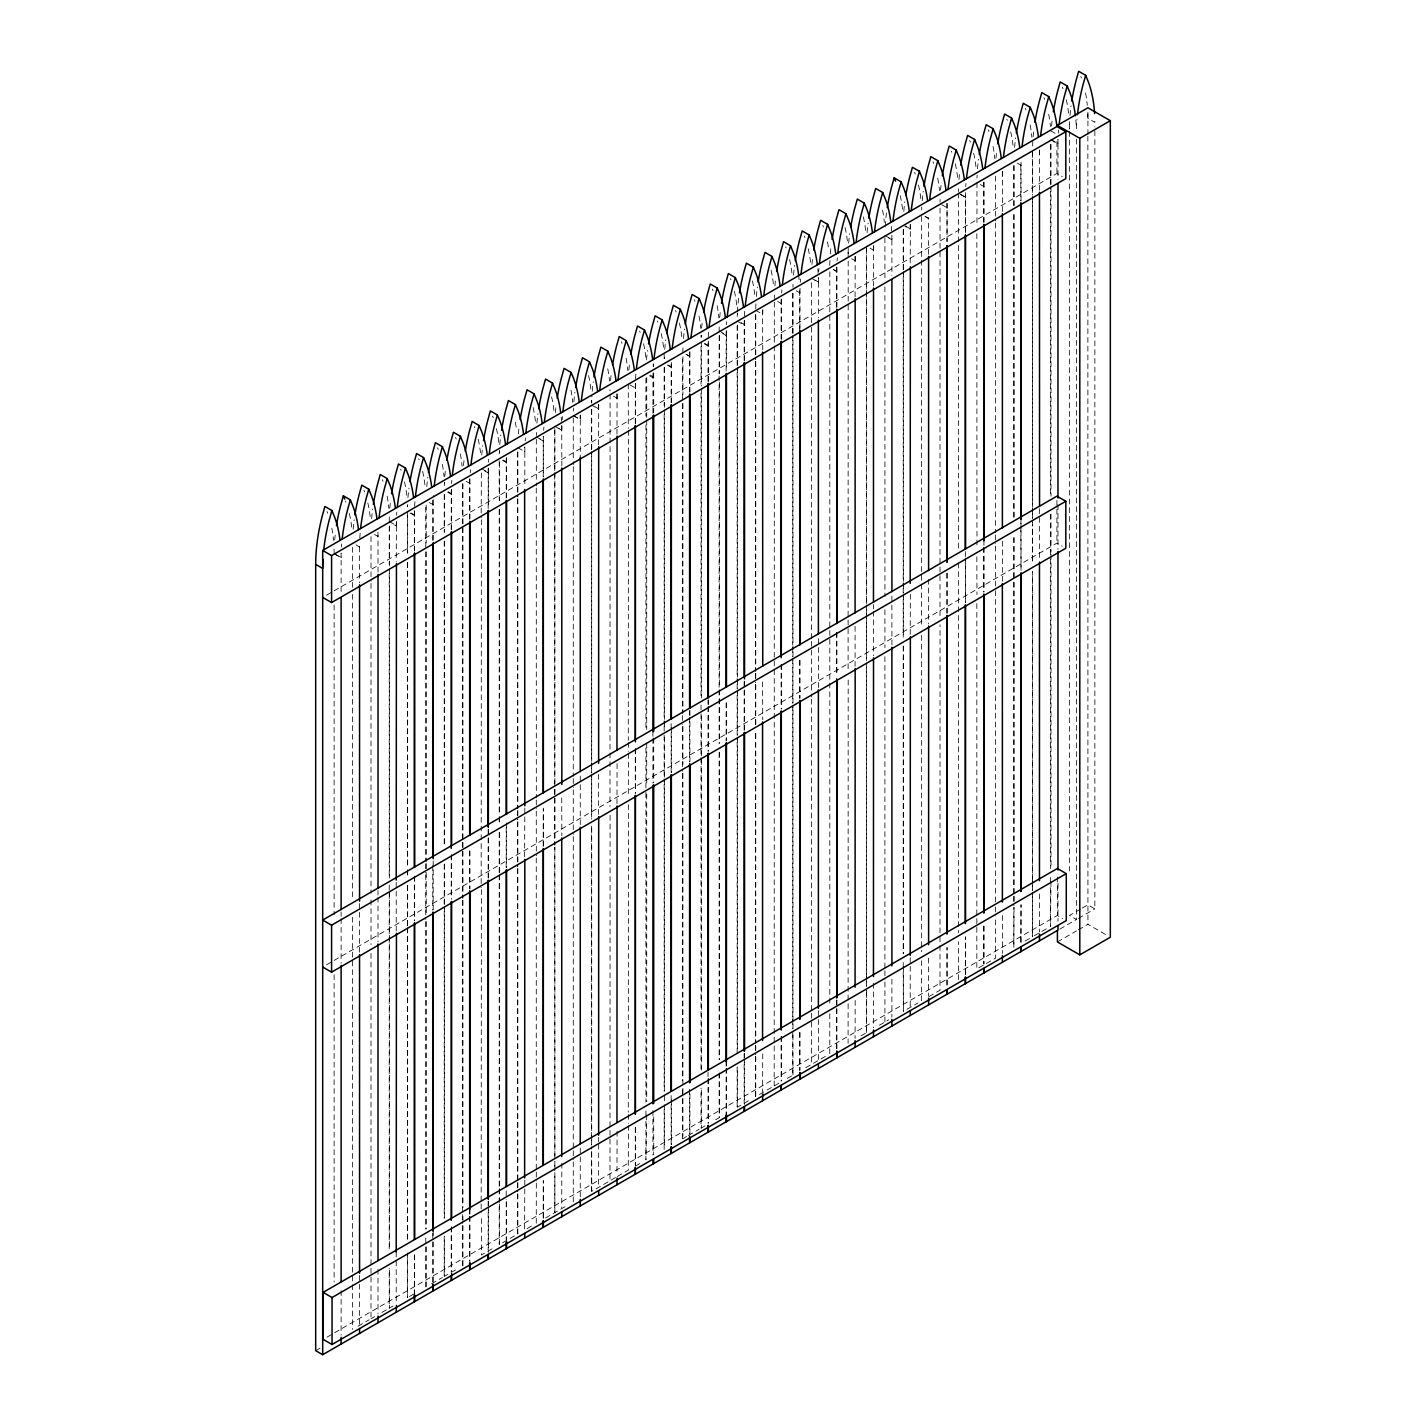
<?xml version="1.0" encoding="UTF-8"?>
<svg xmlns="http://www.w3.org/2000/svg" width="1426" height="1426" viewBox="0 0 1426 1426"><rect width="100%" height="100%" fill="white"/><g stroke="black" fill="none" stroke-linecap="round" stroke-linejoin="round"><path stroke-width="0.75" stroke-dasharray="5 3.75" d="M389.227 521.934L389.351 516.016L389.387 517.121M396.25 522.95L396.214 525.98L392.72 523.948M414.342 551.149L414.413 510.971M451.222 529.848L451.276 489.671M488.173 508.529L488.227 468.352M506.194 498.12L506.266 457.942M580.275 419.208L580.329 415.18M598.706 404.556L598.635 409.102L591.647 405.073M617.048 393.986L616.977 398.514L613.483 396.499M635.283 423.593L635.336 383.202M652.93 413.397L652.983 373.22M671.147 402.881L671.183 364.218M708.027 381.58L708.062 342.917M719.185 326.928L719.114 373.79M726.119 371.152L726.173 330.975M744.14 360.742L744.194 320.565M818.381 281.831L818.435 277.696L818.381 317.873M829.789 265.486L829.825 263.061A165.719 95.667 -60 0 1 830.021 258.445M836.741 307.267L836.812 267.09M848.149 253.471L848.149 252.473A165.719 95.667 -60 0 1 848.345 247.857M855.154 256.502L855.083 261.047L851.589 259.033M873.532 245.896L873.461 250.441L869.967 248.409M910.269 224.684L910.216 229.212L904.957 226.199M940.019 202.189L940.055 199.408M947.06 203.455L946.989 241.404M958.415 191.779L958.45 188.785M965.384 233.008L965.402 195.825M407.426 506.925L407.515 504.786L407.586 506.622M444.288 485.642L444.431 482.22L444.573 485.268M499.278 453.896L499.403 450.58L499.546 453.539M664.213 358.675L664.266 357.587M701.093 337.374L701.2 335.092L701.289 337.053M737.206 316.519L737.349 313.096L737.492 316.162M653.5 363.951L653.322 366.535L653.126 363.986M326.536 595.195L1056.916 173.509L1062.263 176.592M326.536 964.796L1056.916 543.11L1062.263 546.194M327 1337.142L332.775 1333.809M334.7 1332.686L1057.379 915.456L1062.726 918.54M315.681 1350.672L321.224 1347.463M358.104 1326.18L369.156 1319.781M371.027 1318.711L374.664 1316.608M381.954 1312.401L387.409 1309.264M393.041 1306.002L389.227 1308.212L389.227 1268.106M409.476 1296.519L414.913 1293.382M431.615 1283.739L442.416 1277.5M455.447 1269.978L444.627 1276.217L444.627 1236.11M492.077 1248.837L481.364 1255.005L481.364 1214.899M527.05 1228.642L532.575 1225.451M545.534 1217.964L565.908 1206.2M615.551 1177.537L591.701 1191.298L591.701 1146.754M617.369 1176.486L628.296 1170.176L628.42 1125.542M635.426 1166.058L640.684 1163.028M682.911 1138.643L686.548 1136.558M688.348 1135.506L699.221 1129.232M704.907 1125.952L701.039 1128.18L701.039 1088.091M715.567 1119.802L719.114 1117.734L719.114 1073.19M748.365 1100.854L737.563 1107.093L737.563 1066.987M759.452 1094.455L779.844 1082.69M787.205 1078.43L792.749 1075.24L792.749 1030.677M805.85 1067.664L826.082 1055.989M860.983 1035.829L866.473 1032.674L866.527 988.075M879.396 1025.205L888.594 1019.893M907.007 1009.269L917.97 1002.941M928.986 996.578L940.001 990.214L940.037 624.802M958.432 979.573L958.432 941.695M978.789 967.826L995.384 958.254L995.401 918.13M1025.098 941.089L1032.46 936.829L1032.46 896.722M1034.349 935.741L1048.645 927.488M1080.498 909.111L1069.429 915.492L1076.434 919.52L1076.434 135.488M1082.334 908.041L1087.86 904.85L1094.865 908.879L1094.865 126.843M1059.839 929.11L1076.434 919.52M1078.341 918.415L1094.865 908.879M1057.415 941.944L1076.487 930.928M1078.395 929.823L1087.931 924.315L1106.576 935.1M1050.748 130.818L1055.989 133.848M1050.998 139.641L1057.985 143.669L1057.985 179.533M1050.998 139.855L1057.985 143.901M1017.326 163.117L1021.034 165.238L1021.034 200.87M980.322 184.489L983.94 186.646L983.94 222.296M960.179 194.096L965.42 197.109L965.42 232.759M960.144 194.346L965.384 197.358M941.784 204.702L947.042 207.733L947.042 243.383M925.153 216.324L928.647 218.356L928.611 254.238M925.1 216.574L928.611 218.606L928.629 217.144L928.647 218.356M905.118 225.878L910.358 228.909L910.216 264.862M884.904 235.522L891.892 239.568L891.927 275.414M888.434 237.75L891.927 239.782A165.719 95.667 -60 0 1 891.981 235.237M870.02 248.16L873.514 250.174L873.461 286.073M851.678 258.748L855.172 260.762L855.083 296.679M833.301 269.354L836.812 271.368L836.812 307.018M833.247 269.621L836.741 271.635M814.888 279.995L818.381 282.009M811.376 278.213L818.381 282.241M796.243 290.761L799.95 292.883L799.95 330.743M777.687 301.474L781.305 303.649L781.305 339.281M755.584 310.191L762.75 314.344A165.719 95.667 -60 0 1 762.821 309.816M741.057 322.615L744.55 324.629L744.55 360.279M737.153 321.064L744.14 325.092M719.47 331.046L726.458 335.074L726.458 370.724M722.625 333.488L726.119 335.502M708.348 381.188L708.348 345.538L701.342 341.509L701.342 386.072M704.533 343.933L708.027 345.948M689.917 392.043L689.917 356.411L682.911 352.365A165.719 95.667 -60 0 1 682.983 347.837M686.084 354.361L689.578 356.375L689.578 392.025M667.867 364.878L671.361 366.892L671.361 402.542M667.653 365.216L671.147 367.248M650.22 375.056L653.714 377.07L653.714 412.72M649.436 375.751L652.93 377.765M630.042 384.913L635.283 387.943M613.572 396.214L617.066 398.228L616.977 434.146M595.195 406.82L598.688 408.852L598.635 444.734M573.288 415.447L580.275 419.476L580.275 457.354M573.27 415.679L580.257 419.707L580.204 415.037M558.243 428.156L561.737 430.171L561.844 465.981M554.857 426.303L561.844 430.349A165.719 95.667 -60 0 1 561.915 425.804M536.265 436.819L543.253 440.848L543.306 476.676M539.812 439.03L543.306 441.044L543.253 478.726M517.834 447.675L524.821 451.721L524.821 487.353M503.111 459.992L506.604 462.024L506.604 497.656M502.701 460.455L506.194 462.47M481.364 468.512L488.352 472.541L488.352 508.191M484.662 470.865L488.173 472.879M466.142 481.328L469.92 483.414L469.92 519.046M448.12 491.738L451.632 493.752L451.632 529.403M447.711 492.202L451.222 494.216M429.279 502.612L433.183 504.626L433.183 540.258M411.151 513.093L414.645 515.107L414.645 550.757M414.342 515.499L407.355 511.471L407.355 553.787M389.458 521.577L396.446 525.606L396.214 561.612M374.521 534.465L378.015 536.479A165.719 95.667 -60 0 1 378.05 533.467M356.054 544.892L359.566 547.138A165.719 95.667 -60 0 1 359.602 544.108M335.859 554.536L341.117 557.566L341.117 593.43M334.112 553.751L341.117 557.78M1080.819 76.451L1081.443 78.056M1062.388 87.093L1063.012 88.697M1043.957 97.734L1044.581 99.339M1025.419 108.429L1026.043 110.034M1006.792 119.178L1007.219 120.319M988.325 129.837L988.949 131.459M969.769 140.55L970.393 142.172M951.374 151.174L951.819 152.297M932.996 161.78L933.62 163.402M914.601 172.403L915.225 174.025M822.766 225.433L823.39 227.037M804.335 236.074L804.959 237.679M785.69 246.823L786.136 247.964M730.504 278.694L730.932 279.817M712.412 289.139L713.036 290.744M694.302 299.603L694.925 301.207M675.532 310.44L676.156 312.044M657.315 320.957L657.742 322.08M639.668 331.135L640.114 332.258M621.362 341.705L621.986 343.309M492.558 416.071L493.182 417.693M474.323 426.606L474.751 427.729M455.607 437.408L456.231 439.012M437.586 447.817L438.21 449.422M418.727 458.691L419.173 459.814M400.599 469.154L401.045 470.295M382.418 479.671L383.041 481.275M363.951 490.312L364.575 491.934M345.502 500.972L345.93 502.095M327.071 511.613L327.695 513.235M664.106 354.04L664.302 358.407M1057.932 139.231L1057.985 143.669A165.79 95.72 -60 0 1 1058.056 139.356M965.349 192.67L965.42 197.109M946.971 203.294L947.042 207.733M910.287 224.47L910.358 228.909M873.443 245.735L873.514 250.174M855.119 256.324L855.172 260.762M848.131 252.277L848.185 256.733M836.741 266.929L836.812 271.368M744.479 320.19L744.55 324.629M726.387 330.636L726.458 335.074M708.276 341.099L708.348 345.538M671.289 362.454L671.361 366.892M653.643 372.632L653.714 377.07M635.354 383.487L635.408 423.29M617.012 393.79L617.066 398.228M610.025 389.744L610.043 390.938M598.635 404.396L598.688 408.852M591.647 400.367L591.683 403.041L591.719 400.528A165.719 95.667 -60 0 1 591.915 395.911M506.533 457.568L506.604 462.024M488.298 468.102L488.352 472.541M451.561 489.314L451.632 493.752M414.574 510.651L414.645 515.107M396.392 521.167L396.446 525.606M1087.931 112.208L1087.931 134.454M1087.86 136.183L1087.931 924.315M1069.429 131.442L1069.429 870.947M1057.985 504.733L1057.985 549.277M1057.985 883.389L1057.985 921.267M1057.379 877.026L1057.379 915.456M1056.916 141.477L1056.916 173.509M1056.916 500.401L1056.916 543.11M1050.998 144.311L1050.998 184.4M1050.998 186.628L1050.998 496.248M1050.998 514.055L1050.998 551.933M1050.998 554.161L1050.998 868.22M1050.998 881.589L1050.427 926.472L1050.427 886.366M1050.427 144.489L1050.427 189.052M1050.427 191.28L1050.427 496.498M1050.427 514.323L1050.427 556.639M1050.427 558.867L1050.427 868.541M1050.427 877.453L1050.427 884.138M1039.554 190.175L1039.465 154.364A164.346 94.882 -60 0 0 1039.394 149.926M1039.554 508.69L1039.554 559.919M1039.554 894.031L1039.465 931.962M1032.567 150.496L1032.567 195.041M1032.567 197.269L1032.567 506.89M1032.567 509.118L1032.567 518.03M1032.567 520.258L1032.567 562.575L1032.46 524.643M1032.567 878.862L1032.567 571.487L1032.46 883.354M1032.567 881.09L1032.567 890.002M1032.567 892.23L1032.567 936.775M1032.46 152.564L1032.46 199.355M1032.46 201.583L1032.46 511.274M1032.46 513.503L1032.46 522.415M1032.46 885.582L1032.46 894.494M1021.034 528.297L1021.034 519.403L1020.82 523.841M1021.034 530.525L1021.034 570.632L1020.82 526.069M1021.034 942.604L1021.034 904.744L1020.82 942.711M1020.82 165.131L1020.82 200.781M1014.029 165.666L1014.029 205.754M1014.029 214.666L1014.029 517.585M1014.029 537.638L1014.029 579.954M1014.029 582.182L1014.029 894.013M1014.029 896.241L1014.029 905.154M1014.029 907.382L1013.833 947.595L1013.833 907.489M1013.833 165.541L1013.833 205.647M1013.833 214.56L1013.833 517.585M1013.833 537.638L1013.833 579.972M1013.833 582.182L1013.833 894.12M1013.833 896.348L1013.833 905.26M1002.371 211.44L1002.371 175.79A164.346 94.882 -60 0 0 1002.3 171.334M1002.371 541.185L1002.389 581.38M1002.389 915.492L1002.371 953.37M995.384 176.2L995.401 220.959M995.384 222.991L995.401 532.789M995.384 534.91L995.384 543.823M995.384 546.051L995.401 588.475M995.401 590.703L995.401 904.779M995.384 907.007L995.384 915.92M983.94 540.81L983.94 545.267M983.94 547.495L983.94 592.04M983.94 926.151L983.94 964.012M983.815 222.153L983.815 186.503A164.346 94.882 -60 0 0 983.744 182.047M983.815 547.441L983.815 592.004M983.815 926.205L983.815 964.083M976.953 182.617L976.953 224.934M976.828 233.704L976.953 547.905M976.828 556.782L976.953 594.678M976.828 603.555L976.828 968.967M965.42 558.065L965.42 602.628L965.384 562.664M965.384 551.523L965.384 560.436M958.432 193.08L958.397 549.723M958.432 562.931L958.397 932.836M947.042 573.127L947.042 613.233M946.989 573.27L946.989 613.376M940.037 208.143L940.001 616.014M928.647 579.295L928.611 623.982M928.647 958.058L928.611 995.954M921.642 216.538L921.606 626.638M921.642 635.408L921.642 951.802M921.642 960.714L921.606 1000.838M910.358 594.303L910.216 634.606M910.216 957.577L910.216 1006.578M903.371 229.336L903.371 269.425M903.371 271.653L903.371 581.362M903.371 583.59L903.371 592.503M903.371 594.731L903.371 637.065M903.371 645.978L903.371 953.441M903.371 966.81L903.371 1011.373L903.211 971.356M903.211 229.639L903.211 274.184M903.211 276.412L903.211 586.015M903.211 588.243L903.211 597.155M903.211 599.383L903.211 637.244M903.211 646.156L903.211 953.548M903.211 962.461L903.211 969.127M891.892 596.05L891.927 602.841M891.892 604.963L891.927 645.158M891.927 979.27L891.892 1017.148M884.904 237.75L884.94 278.052M884.904 286.769L884.94 596.585M884.904 609.847L884.94 647.814M884.904 656.637L884.904 968.557M884.94 970.785L884.904 979.698M884.94 981.926L884.904 1022.032M873.514 604.446L873.514 608.902M873.514 611.13L873.461 655.817M873.514 983.209L873.461 1027.79M866.527 246.145L866.527 602.628M866.527 604.856L866.527 660.559M866.527 662.787L866.527 974.707M866.527 976.935L866.527 985.847M866.473 248.623L866.473 607.244M866.473 609.472L866.473 658.473M866.473 667.368L866.473 979.216M866.473 981.445L866.473 990.357M866.473 992.585L866.473 1032.674M855.083 626.335L855.083 666.441M855.172 1000.482L855.083 1038.413M848.185 261.19L848.096 671.307M848.185 680.059L848.096 1043.279M836.812 632.324L836.812 674.641M836.812 999.947L836.812 1048.966M836.741 632.467L836.741 674.783M836.741 1000L836.741 1049.001M829.807 271.796L829.807 1004.813M829.807 1013.726L829.754 1053.867M818.381 638.616L818.381 645.301M818.381 647.529L818.381 687.635M818.381 1010.606L818.381 1017.291M818.381 1019.519L818.381 1059.607M811.376 282.651L811.376 324.985M811.376 327.214L811.376 639.044M811.376 641.272L811.376 647.957M811.376 650.185L811.376 696.957M811.376 699.186L811.376 1011.016M811.376 1013.244L811.376 1064.473M799.95 660.398L799.95 698.259M799.95 1032.371L799.95 1070.249M799.736 330.654L799.736 292.776A164.346 94.882 -60 0 0 799.665 288.337M799.736 660.398L799.736 698.277M799.736 1032.477L799.736 1070.356M792.963 293.293L792.963 337.837M792.963 340.065L792.963 649.686M792.963 651.914L792.963 660.808M792.963 663.037L792.963 707.599M792.963 709.827L792.963 1021.658M792.963 1023.886L792.963 1032.798M792.963 1035.026L792.963 1075.115M792.749 293.186L792.749 333.292M792.749 335.52L792.749 645.229M792.749 647.457L792.749 656.37M792.749 658.598L792.749 703.161M792.749 705.389L792.749 1017.308M792.749 1019.537L792.749 1028.449M781.305 664.48L781.305 709.025M781.305 1036.452L781.305 1080.997M781.181 339.138L781.181 303.488A164.346 94.882 -60 0 0 781.127 299.032M781.181 664.427L781.181 708.989M781.181 1036.506L781.181 1081.068M774.193 1085.952L774.318 299.603A165.719 95.667 -60 0 1 774.371 295.075M762.75 349.994L762.571 314.237A164.346 94.882 -60 0 0 762.5 309.781M762.571 681.86L762.75 719.738M762.75 1053.85L762.571 1091.817M755.762 314.772L755.762 359.316M755.762 361.544L755.762 671.147M755.762 673.375L755.762 682.288M755.762 684.516L755.762 724.604M755.762 733.517L755.762 1043.137M755.762 1045.365L755.762 1054.26M755.762 1056.488L755.762 1096.594M755.584 314.647L755.584 359.209M755.584 361.438L755.584 671.147M755.584 673.375L755.584 682.288M755.584 684.516L755.584 724.604M755.584 733.517L755.584 1043.226M755.584 1045.454L755.584 1054.367M755.584 1056.595L755.584 1096.701M744.55 681.129L744.55 730.148M744.55 1053.208L744.55 1057.664M744.55 1059.892L744.55 1104.455M744.14 681.485L744.14 688.17M744.14 690.398L744.14 730.486M744.14 1053.457L744.14 1062.37M744.14 1064.598L744.14 1102.458M737.563 325.057L737.563 365.163M737.563 367.391L737.563 677.083M737.563 679.311L737.563 688.223M737.563 690.451L737.563 735.014M737.563 737.242L737.563 1049.179M737.153 325.52L737.153 370.065M737.153 372.293L737.153 681.895M737.153 684.124L737.153 693.036M737.153 695.264L737.153 739.809M737.153 742.037L737.153 1053.885M737.153 1067.236L737.153 1107.342M726.458 702.715L726.458 740.575M726.458 1061.425L726.458 1065.882M726.458 1068.11L726.458 1114.9M726.119 703.018L726.119 740.896M726.119 1061.639L726.119 1066.095M726.119 1068.324L726.119 1115.096M719.47 335.502L719.47 373.38M719.47 382.293L719.47 687.528M719.47 689.756L719.47 696.441M719.47 698.669L719.47 743.231M719.47 752.144L719.47 1059.607M719.47 1072.976L719.47 1117.538M719.114 376.018L719.114 687.849M719.114 690.077L719.114 696.761M719.114 698.99L719.114 743.534M719.114 752.447L719.114 1059.821M708.348 699.792L708.348 704.248M708.348 706.476L708.348 751.039M708.348 1078.573L708.348 1123.135M708.027 700.113L708.027 704.551M708.027 706.779L708.027 751.342M708.027 1072.085L708.027 1076.541M708.027 1078.769L708.027 1123.314M701.342 388.3L701.342 697.991M701.342 715.816L701.342 1070.07M701.342 1090.124L701.342 1128.002M701.039 346.358L701.039 384.236M701.039 393.148L701.039 696.066M701.039 704.979L701.039 711.663M701.039 713.891L701.039 1070.266M689.917 710.558L689.917 719.47M689.917 721.699L689.917 761.787M689.917 1093.671L689.917 1133.777M689.578 710.629L689.578 715.086M689.578 717.314L689.578 761.876M689.578 1089.393L689.578 1133.955M682.911 356.821L682.911 394.699M682.911 403.594L682.911 713.214M682.911 726.583L682.911 764.443M682.911 773.355L682.911 1096.327M682.911 1098.555L682.911 1136.415M682.591 359.031L682.591 401.348M682.591 403.576L682.591 713.285M682.591 715.513L682.591 724.426M682.591 726.654L682.591 771.216M682.591 773.445L682.591 1080.908M682.591 1089.821L682.591 1096.505M682.591 1098.733L682.591 1138.839M671.361 727.83L671.361 772.393M671.361 1099.927L671.361 1144.49M671.147 723.624L671.147 730.308M671.147 732.536L671.147 772.625M671.147 1095.596L671.147 1102.28M671.147 1104.508L671.147 1144.615M664.356 367.32L664.356 407.426M664.356 409.654L664.356 719.346M664.356 721.574L664.356 728.258M664.356 737.171L664.356 777.277M664.356 779.505L664.356 1093.653M664.356 1095.881L664.356 1102.565M664.356 1104.793L664.356 1147.128M664.159 367.658L664.159 405.519M664.159 414.431L664.159 724.051M664.159 726.28L664.159 732.946M664.159 735.174L664.159 781.965M664.159 784.193L664.159 1091.567M664.159 1109.392L664.159 1149.481M653.714 738.026L653.714 782.589M653.714 1116.79L653.714 1154.668M652.93 731.912L652.93 736.369M652.93 738.597L652.93 783.141M652.93 1110.569L652.93 1155.131M646.727 377.498L646.727 417.604M646.727 419.832L646.727 729.524M646.727 742.893L646.727 785.227M646.727 794.139L646.727 1101.603M646.727 1114.972L645.925 1159.998L645.925 1119.909M645.925 378.175L645.925 416.053M645.925 424.948L645.925 730.112M645.925 747.937L645.925 790.254M645.925 792.482L645.925 1102.084M645.925 1110.997L645.925 1117.681M635.408 748.597L635.408 793.159M635.408 1127.36L635.408 1165.238M635.283 748.793L635.283 793.337M635.283 1127.449L635.283 1165.309M628.296 383.915L628.296 428.46M628.42 430.402L628.296 740.29M628.42 742.322L628.296 751.431M628.42 753.463L628.296 795.975M628.42 804.71L628.296 1112.262M628.42 1114.401L628.296 1123.403M617.066 763.641L616.977 803.908M617.066 1131.264L616.977 1173.651M610.078 394.2L609.989 806.546M610.078 815.298L609.989 1180.746M598.635 774.389L598.635 814.496M598.688 1137.413L598.688 1141.87M598.688 1144.098L598.635 1186.468M591.701 409.262L591.701 449.368M591.701 451.596L591.701 761.288M591.701 763.516L591.701 772.429M591.701 774.657L591.701 819.219M591.701 828.132L591.701 1133.385M591.701 1135.613L591.701 1144.525M591.647 409.512L591.647 454.074M591.647 456.302L591.647 765.905M591.647 768.133L591.647 777.045M591.647 779.273L591.647 817.134M591.647 826.046L591.647 1137.877M591.647 1140.105L591.647 1149.017M591.647 1151.245L591.647 1191.334M580.275 775.958L580.257 825.101M580.275 1148.055L580.257 1197.074M573.27 417.907L573.27 464.68M573.288 466.694L573.27 776.51M573.288 778.614L573.27 787.651M573.288 789.754L573.27 834.424M573.288 836.545L573.27 1148.483M573.288 1150.693L573.27 1159.623M573.288 1161.833L573.27 1201.94M561.737 797.811L561.844 835.725M561.844 1163.17L561.737 1207.769M554.857 428.531L554.857 787.152M554.857 789.38L554.857 845.065M554.857 847.294L554.857 1159.124L554.75 847.24M554.75 430.599L554.75 787.081M554.75 789.309L554.75 845.012M536.319 439.244L536.319 486.016M536.265 488.066L536.319 797.847M536.265 799.986L536.319 808.988M536.265 811.127L536.319 855.76M536.265 857.917L536.265 1169.837M536.319 1172.047L536.265 1180.978M536.319 1183.188L536.265 1223.312M524.821 808.096L524.625 857.115M524.821 1180.086L524.625 1229.194M517.834 452.131L517.834 496.694M517.834 498.922L517.834 808.524M517.834 810.752L517.834 819.665M517.834 821.893L517.834 866.438M517.834 868.666L517.834 1180.496M517.834 1182.724L517.834 1191.637M517.834 1193.865L517.834 1233.953M517.638 452.024L517.638 496.587M517.638 498.815L517.638 808.506M517.638 810.734L517.638 819.647M517.638 821.875L517.638 866.438M517.638 868.666L517.638 1180.603M517.638 1182.831L517.638 1191.744M517.638 1193.972L517.638 1234.06L499.599 1244.47L499.599 1197.697M506.604 822.962L506.604 867.525M506.604 1201.726L506.604 1239.604M506.194 827.775L506.194 867.864M506.194 1190.835L506.194 1199.747M506.194 1201.975L506.194 1239.836M499.599 462.434L499.599 500.312M499.599 509.225L499.599 814.46M499.599 816.688L499.599 823.372M499.599 832.285L499.599 872.391M499.599 874.619L499.599 1186.557M499.599 1188.785L499.599 1195.469M499.207 460.669L499.207 500.758M499.207 509.67L499.207 814.816M499.207 817.045L499.207 823.729M499.207 832.641L499.207 872.73M499.207 874.958L499.207 1186.806M499.207 1189.017L499.207 1195.701M499.207 1197.929L499.207 1244.702M488.352 829.041L488.352 878.042M488.352 1201.12L488.352 1205.576M488.352 1207.804L488.352 1252.367M488.173 829.272L488.173 835.957M488.173 838.185L488.173 878.273M488.173 1201.245L488.173 1210.157M488.173 1212.385L488.173 1250.245M481.364 472.969L481.168 517.852M481.364 519.759L481.168 887.596M481.364 889.61L481.168 1201.655M481.168 1203.883L481.168 1212.795M469.92 850.93L469.92 888.808M469.92 1209.551L469.92 1214.007M469.92 1216.235L469.92 1263.008M469.653 518.993L469.653 483.343A164.346 94.882 -60 0 0 469.582 478.904M469.653 850.983L469.653 888.861M469.653 1209.694L469.653 1214.15M469.653 1216.378L469.653 1260.94M462.933 483.842L462.933 840.217M462.933 842.445L462.933 898.13M462.933 900.359L462.933 1207.733M462.933 1216.645L462.933 1223.33M462.933 1225.558L462.933 1265.646M462.648 483.77L462.648 840.253M462.648 842.481L462.648 898.184M462.648 900.412L462.648 1212.332M462.648 1214.56L462.648 1223.472M462.648 1225.7L462.648 1265.807M451.632 854.691L451.632 899.253M451.632 1226.788L451.632 1271.35M451.222 855.065L451.222 897.382M451.222 1227.037L451.222 1271.582M444.627 494.18L444.627 532.058M444.627 540.971L444.627 843.978M444.627 864.031L444.627 904.137M444.627 906.366L444.627 1218.285M444.217 494.644L444.217 532.504M444.217 541.417L444.217 844.335M444.217 864.388L444.217 908.932M444.217 911.161L444.217 1218.535M444.217 1236.36L444.217 1276.448M433.183 861.001L433.183 867.685M433.183 869.913L433.183 910.002M433.183 1230.763L433.183 1239.657M433.183 1241.886L433.183 1281.992M432.773 540.294L432.773 504.644A164.346 94.882 -60 0 0 432.72 500.187M432.773 865.582L432.773 910.144M432.773 1233.205L432.773 1284.452M426.196 505.036L426.196 542.914M426.196 551.809L426.196 861.429M426.196 863.657L426.196 870.341M426.196 872.569L426.196 912.658M426.196 921.57L426.196 1228.945M426.196 1246.77L426.196 1286.858M425.786 507.282L425.786 549.616M425.786 551.844L425.786 861.536M425.786 863.764L425.786 872.676M425.786 874.904L425.786 919.467M425.786 921.695L425.786 1229.176M425.786 1238.089L425.786 1244.773M425.786 1247.001L425.786 1287.108M414.645 876.045L414.645 920.608M414.645 1254.809L414.645 1294.915M414.342 876.348L414.342 920.893M414.342 1255.005L414.342 1295.093M407.658 515.517L407.658 553.395M407.658 562.307L407.658 867.561M407.658 869.789L407.658 876.473M407.658 885.386L407.658 925.474M407.658 927.702L407.658 1239.64M407.658 1253.008L407.355 1297.749L407.355 1253.187M407.355 562.7L407.355 867.846M407.355 870.074L407.355 876.758M407.355 885.671L407.355 925.759M407.355 927.987L407.355 1239.836M396.214 882.355L396.214 931.356M396.214 1252.099L396.214 1303.328M389.458 526.034L389.458 566.14M389.458 568.368L389.458 878.06M389.458 891.428L389.458 1250.139M389.458 1270.192L389.458 1308.07M389.227 526.39L389.227 564.25M389.227 573.163L389.227 876.099M389.227 884.993L389.227 1250.299M378.015 572.111L377.997 536.265A164.346 94.882 -60 0 0 377.926 531.809M377.997 890.519L378.015 895.082M377.997 897.204L378.015 941.855M377.997 1269.283L377.997 1313.845M371.01 536.675L371.01 581.238M371.01 583.466L371.01 893.175M371.027 899.966L371.027 944.511M371.01 953.334L371.01 1318.729M359.548 546.924L359.566 582.771M359.566 903.514L359.566 952.515M359.566 1275.486L359.566 1328.943M352.543 547.334L352.543 587.441M352.579 594.321L352.579 899.485M352.543 917.185L352.543 1329.388M341.117 911.945L341.117 916.401M341.117 918.629L341.117 963.174M341.117 1290.601L341.117 1335.146M334.112 604.981L334.112 914.583M334.112 974.724L334.112 1282.117M341.046 553.11A164.346 94.882 -60 0 1 341.117 557.566A165.737 95.685 -60 0 1 341.171 553.252M341.456 547.085A165.737 95.685 -60 0 1 341.687 543.966M331.795 528.137A164.346 94.882 -60 0 1 333.541 540.436M334.058 549.081A164.346 94.882 -60 0 1 334.112 553.52M1048.68 114.258A164.346 94.882 -60 0 1 1050.427 126.54M1039.554 154.543A165.719 95.667 -60 0 1 1039.625 149.997M1058.342 133.206A165.79 95.72 -60 0 1 1058.573 130.069M1032.638 145.969A165.719 95.667 -60 0 1 1032.834 141.352M1033.155 136.682A165.719 95.667 -60 0 1 1033.6 131.941M1021.034 165.238A165.719 95.667 -60 0 1 1021.052 162.225M1030.142 124.953A164.346 94.882 -60 0 1 1031.889 137.252M1014.617 147.377A165.719 95.667 -60 0 1 1015.651 137.859M1002.389 176.004A165.719 95.667 -60 0 1 1002.46 171.459M1010.678 131.816A164.346 94.882 -60 0 1 1013.262 148.001M995.99 158.143A165.719 95.667 -60 0 1 996.435 153.402M993.049 146.379A164.346 94.882 -60 0 1 994.795 158.66M983.94 186.646A165.719 95.667 -60 0 1 984.011 182.118M977.006 178.072A165.719 95.667 -60 0 1 977.131 175.006M977.523 168.803A165.719 95.667 -60 0 1 978.557 159.284M965.741 186.663A165.719 95.667 -60 0 1 965.955 183.544M973.655 153.188A164.346 94.882 -60 0 1 976.24 169.373M958.967 179.516A165.719 95.667 -60 0 1 959.805 171.583M955.26 163.812A164.346 94.882 -60 0 1 957.844 179.997M940.572 190.121A165.719 95.667 -60 0 1 941.035 185.398M937.72 178.321A164.346 94.882 -60 0 1 939.467 190.603M921.677 210.032A165.719 95.667 -60 0 1 921.784 206.966M922.194 200.745A165.719 95.667 -60 0 1 923.228 191.227M918.487 185.041A164.346 94.882 -60 0 1 921.071 201.226M903.799 211.369A165.719 95.667 -60 0 1 904.833 201.85M900.198 195.594A164.15 94.776 -60 0 1 902.783 211.779M885.19 226.591A165.719 95.667 -60 0 1 886.544 212.403M882.569 210.157A164.346 94.882 -60 0 1 884.316 222.438M891.321 226.467A164.346 94.882 -60 0 1 891.642 230.762M891.838 235.13A164.346 94.882 -60 0 1 891.892 239.568M867.061 232.581A165.719 95.667 -60 0 1 868.095 223.062M863.354 216.877A164.346 94.882 -60 0 1 865.938 233.044M848.666 243.186A165.719 95.667 -60 0 1 849.7 233.668M837.098 260.94A165.719 95.667 -60 0 1 837.329 257.821M845.03 227.447A164.346 94.882 -60 0 1 847.614 243.632M830.342 253.775A165.719 95.667 -60 0 1 831.162 245.86M818.72 271.546A165.719 95.667 -60 0 1 818.952 268.427M827.49 241.957A164.346 94.882 -60 0 1 828.773 250.049M811.964 264.38A165.719 95.667 -60 0 1 812.784 256.466M799.95 292.883A165.719 95.667 -60 0 1 800.022 288.337M800.307 282.188A165.719 95.667 -60 0 1 800.539 279.05M817.793 268.926A164.346 94.882 -60 0 1 818.114 273.204M792.963 287.339A165.719 95.667 -60 0 1 793.016 284.309M793.533 275.022A165.719 95.667 -60 0 1 794.567 265.503M808.221 248.694A164.346 94.882 -60 0 1 810.806 264.88M789.576 259.461A164.346 94.882 -60 0 1 792.161 275.646M798.703 275.485A164.346 94.882 -60 0 1 799.148 279.692M781.305 303.649A165.719 95.667 -60 0 1 781.377 299.103M781.662 292.954A165.719 95.667 -60 0 1 781.894 289.817M774.888 285.788A165.719 95.667 -60 0 1 775.352 281.047M755.762 308.818A165.719 95.667 -60 0 1 755.94 302.704M756.35 296.501A165.719 95.667 -60 0 1 757.384 286.983M771.038 270.174A164.346 94.882 -60 0 1 773.605 286.359M744.39 315.948A165.719 95.667 -60 0 1 744.711 311.278M752.411 280.922A164.346 94.882 -60 0 1 754.996 297.107M737.402 311.92A165.719 95.667 -60 0 1 738.757 297.731M734.39 291.332A164.346 94.882 -60 0 1 736.975 307.517M719.702 317.641A165.719 95.667 -60 0 1 720.54 309.727M726.476 324.807A165.719 95.667 -60 0 1 726.69 321.688M708.294 336.803A165.719 95.667 -60 0 1 708.615 332.133M717.135 305.663A164.346 94.882 -60 0 1 718.882 317.945M701.628 328.087A165.719 95.667 -60 0 1 702.073 323.363M689.917 356.411A165.719 95.667 -60 0 1 689.97 351.865M683.5 338.55A165.719 95.667 -60 0 1 684.533 329.032M699.025 316.126A164.346 94.882 -60 0 1 700.772 328.408M679.418 323.06A164.346 94.882 -60 0 1 682.002 339.245M689.507 351.937A164.346 94.882 -60 0 1 689.578 356.375M664.73 349.388A165.719 95.667 -60 0 1 665.764 339.869M661.201 333.577A164.346 94.882 -60 0 1 663.785 349.762M646.513 359.905A165.719 95.667 -60 0 1 647.547 350.386M635.55 378.799A165.719 95.667 -60 0 1 635.871 374.129M628.884 370.083A165.719 95.667 -60 0 1 629.704 362.168M643.554 343.773A164.346 94.882 -60 0 1 646.138 359.958M626.085 358.229A164.346 94.882 -60 0 1 627.832 370.528M610.56 380.653A165.719 95.667 -60 0 1 611.398 372.739M607.761 368.817A164.346 94.882 -60 0 1 609.508 381.099M592.236 391.241A165.719 95.667 -60 0 1 593.269 381.722M588.546 375.537A164.346 94.882 -60 0 1 591.13 391.722M573.341 411.134A165.719 95.667 -60 0 1 573.448 408.068M573.858 401.847A165.719 95.667 -60 0 1 574.892 392.328M562.2 419.654A165.719 95.667 -60 0 1 562.432 416.535M570.953 390.064A164.346 94.882 -60 0 1 572.699 402.346M555.427 412.488A165.719 95.667 -60 0 1 555.89 407.765M561.167 417.087A164.346 94.882 -60 0 1 561.487 421.365M561.684 425.732A164.346 94.882 -60 0 1 561.737 430.171M543.377 436.499A165.719 95.667 -60 0 0 543.306 441.044A164.346 94.882 -60 0 0 543.199 436.409M543.663 430.349A165.719 95.667 -60 0 1 543.894 427.23M536.336 435.5A165.719 95.667 -60 0 1 536.39 432.47M536.907 423.183A165.719 95.667 -60 0 1 537.941 413.665M551.595 396.874A164.346 94.882 -60 0 1 554.161 413.059M524.893 447.176A165.719 95.667 -60 0 0 524.821 451.721A164.346 94.882 -60 0 0 524.572 447.158M525.178 441.026A165.719 95.667 -60 0 1 525.41 437.907M533.092 407.551A164.346 94.882 -60 0 1 535.677 423.718M518.422 433.861A165.719 95.667 -60 0 1 518.868 429.137M515.303 422.185A164.346 94.882 -60 0 1 516.604 430.296M499.795 444.627A165.719 95.667 -60 0 1 500.829 435.09M488.512 462.184A165.719 95.667 -60 0 1 488.744 459.065M496.444 428.709A164.346 94.882 -60 0 1 499.029 444.894M481.756 455.037A165.719 95.667 -60 0 1 482.79 445.5M469.92 483.414A165.719 95.667 -60 0 1 469.992 478.869M470.277 472.719A165.719 95.667 -60 0 1 470.509 469.6M478.209 439.244A164.346 94.882 -60 0 1 480.776 455.411M463.521 465.553A165.719 95.667 -60 0 1 464.341 457.639M451.561 483.521A165.719 95.667 -60 0 1 451.792 480.402M460.331 453.931A164.346 94.882 -60 0 1 462.077 466.231M444.805 476.355A165.719 95.667 -60 0 1 445.625 468.441M433.183 504.626A165.719 95.667 -60 0 1 433.451 495.482M442.31 464.341A164.346 94.882 -60 0 1 444.056 476.623M426.784 486.765A165.719 95.667 -60 0 1 427.818 477.247M422.613 471.329A164.346 94.882 -60 0 1 425.198 487.514M407.943 497.656A165.719 95.667 -60 0 1 408.977 488.12M414.609 506.355A165.719 95.667 -60 0 1 414.93 501.685M404.485 481.792A164.346 94.882 -60 0 1 407.07 497.977M396.571 515.267A165.719 95.667 -60 0 1 396.802 512.148M389.815 508.119A165.719 95.667 -60 0 1 390.261 503.378M371.616 518.618A165.719 95.667 -60 0 1 372.649 509.1M387.141 496.195A164.346 94.882 -60 0 1 388.87 508.476M359.833 537.976A165.719 95.667 -60 0 1 360.154 533.306M367.837 502.95A164.346 94.882 -60 0 1 370.421 519.135M353.149 529.278A165.719 95.667 -60 0 1 354.183 519.759M349.388 513.61A164.346 94.882 -60 0 1 351.972 529.795M334.7 539.937A165.737 95.685 -60 0 1 335.163 535.196M1075.846 119.944A164.346 94.882 -60 0 1 1076.363 128.59M1066.274 99.713A164.346 94.882 -60 0 1 1068.858 115.898M1069.375 124.543A164.346 94.882 -60 0 1 1069.429 129A165.737 95.685 -60 0 1 1069.607 121.62M1051.586 126.041A165.737 95.685 -60 0 1 1052.406 118.126M1070.017 115.399A165.737 95.685 -60 0 1 1071.051 105.88M1076.487 128.714A165.79 95.72 -60 0 1 1077.004 119.427M1085.543 92.975A164.346 94.882 -60 0 1 1087.289 105.257M1087.806 113.902A164.346 94.882 -60 0 1 1087.86 118.358L1094.865 122.386A164.346 94.882 -60 0 0 1094.794 117.948M965.42 974.707L965.42 936.829L965.384 974.724M947.042 985.313L947.042 947.434L946.989 985.348M554.857 1170.265L554.857 1161.352L554.75 1170.3M554.857 1212.581L554.857 1172.493L554.75 1212.635M543.306 846.438L543.306 808.56L543.253 846.349M543.306 1218.41L543.306 1180.55L543.253 1218.446"/><path stroke-width="1.5" d="M1059.144 124.383L1059.607 120.55A165.719 95.667 -60 0 1 1064.42 95.988L1067.218 85.97L1060.213 81.942L1057.432 91.959A165.737 95.685 -60 0 0 1053.333 111.691M1077.468 114.704L1078.038 109.909A165.719 95.667 -60 0 1 1082.851 85.346L1085.649 75.328L1078.644 71.3L1075.864 81.318A165.737 95.685 -60 0 0 1071.764 101.05M432.773 1284.452L432.773 1291.136L322.686 1354.7L315.681 1350.672L315.681 564.393A165.719 95.667 -60 0 1 322.116 516.497L324.896 506.48L331.901 510.508L329.103 520.526A165.719 95.667 -60 0 0 323.72 549.883M358.514 529.634A164.346 94.882 -60 0 0 353.113 506.622L350.333 499.866L343.327 495.838L340.547 505.856A165.737 95.685 -60 0 0 336.447 525.57M350.333 499.866L347.534 509.884A165.737 95.685 -60 0 0 342.151 539.242M354.896 514.911A165.719 95.667 -60 0 1 358.995 495.196L361.794 485.179L368.781 489.207L365.983 499.225A165.719 95.667 -60 0 0 360.6 528.583M373.362 504.269A165.719 95.667 -60 0 1 377.462 484.537L380.243 474.519L387.23 478.566L384.45 488.565A165.719 95.667 -60 0 0 379.049 517.923M391.544 493.752A165.719 95.667 -60 0 1 395.644 474.038L398.442 464.02L405.43 468.049L402.649 478.066A165.719 95.667 -60 0 0 397.248 507.424M409.939 481.667A165.719 95.667 -60 0 1 413.772 463.557L416.57 453.557L423.558 457.586L420.777 467.603A165.719 95.667 -60 0 0 415.376 496.943M428.531 472.416A165.719 95.667 -60 0 1 432.631 452.684L435.411 442.666L442.416 446.712L439.618 456.712A165.719 95.667 -60 0 0 434.235 486.07M446.819 460.384A165.719 95.667 -60 0 1 450.652 442.274L453.432 432.256L460.438 436.303L457.639 446.32A165.719 95.667 -60 0 0 452.256 475.66M465.268 451.204A165.719 95.667 -60 0 1 469.368 431.472L472.149 421.454L479.136 425.501L476.355 435.518A165.719 95.667 -60 0 0 470.954 464.858M483.503 440.67A165.719 95.667 -60 0 1 487.603 420.937L490.384 410.938L497.389 414.966L494.59 424.984A165.719 95.667 -60 0 0 489.207 454.324M501.524 430.26A165.719 95.667 -60 0 1 505.624 410.528L508.422 400.528L515.41 404.556L512.629 414.574A165.719 95.667 -60 0 0 507.228 443.914M520.151 419.511A165.719 95.667 -60 0 1 524.251 399.779L527.05 389.761L534.037 393.808L531.256 403.825A165.719 95.667 -60 0 0 525.855 433.165M538.654 408.834A165.719 95.667 -60 0 1 542.753 389.102L545.534 379.084L552.522 383.131L549.741 393.148A165.719 95.667 -60 0 0 544.34 422.488M557.174 398.139A165.719 95.667 -60 0 1 561.274 378.407L564.072 368.389L571.06 372.436L568.261 382.453A165.719 95.667 -60 0 0 562.878 411.793M575.605 387.498A165.719 95.667 -60 0 1 579.705 367.765L582.485 357.748L589.473 361.794L586.692 371.812A165.719 95.667 -60 0 0 581.309 401.152M593.982 376.892A165.719 95.667 -60 0 1 598.082 357.16L600.863 347.142L607.85 351.188L605.07 361.206A165.719 95.667 -60 0 0 599.686 390.546M612.574 364.682A165.719 95.667 -60 0 1 616.406 346.571L619.205 336.554L626.192 340.6L623.394 350.618A165.719 95.667 -60 0 0 618.011 379.958M630.88 354.111A165.719 95.667 -60 0 1 634.713 336.001L637.511 325.984L644.499 330.03L641.718 340.048A165.719 95.667 -60 0 0 636.317 369.387M648.527 343.933A165.719 95.667 -60 0 1 652.359 325.823L655.14 315.806L662.145 319.852L659.347 329.852A165.719 95.667 -60 0 0 653.964 359.209M666.744 333.417A165.719 95.667 -60 0 1 670.577 315.306L673.375 305.289L680.362 309.317L677.564 319.335A165.719 95.667 -60 0 0 672.181 348.693M685.246 324.201A165.719 95.667 -60 0 1 689.346 304.469L692.127 294.451L699.132 298.497L696.334 308.497A165.719 95.667 -60 0 0 690.95 337.855M703.624 312.116A165.719 95.667 -60 0 1 707.456 294.006L710.255 283.988L717.242 288.034L714.462 298.052A165.719 95.667 -60 0 0 709.061 327.392M721.449 303.292A165.719 95.667 -60 0 1 725.549 283.56L728.347 273.542L735.335 277.589L732.536 287.606A165.719 95.667 -60 0 0 727.153 316.946M739.47 292.883A165.719 95.667 -60 0 1 743.57 273.168L746.368 263.15L753.356 267.179L750.557 277.197A165.719 95.667 -60 0 0 745.174 306.554M758.097 282.134A165.719 95.667 -60 0 1 762.179 262.42L764.978 252.402L771.965 256.43L769.184 266.448A165.719 95.667 -60 0 0 763.783 295.806M776.635 271.439A165.719 95.667 -60 0 1 780.735 251.707L783.534 241.689L790.521 245.718L787.722 255.735A165.719 95.667 -60 0 0 782.339 285.093M795.28 260.673A165.719 95.667 -60 0 1 799.38 240.941L802.178 230.923L809.166 234.951L806.367 244.969A165.719 95.667 -60 0 0 800.984 274.327M813.711 250.031A165.719 95.667 -60 0 1 817.811 230.299L820.592 220.281L827.597 224.328L824.798 234.345A165.719 95.667 -60 0 0 819.415 263.685M832.089 239.425A165.719 95.667 -60 0 1 836.189 219.693L838.969 209.675L845.957 213.722L843.176 223.722A165.719 95.667 -60 0 0 837.793 253.079M850.68 227.215A165.719 95.667 -60 0 1 854.513 209.105L857.311 199.087L864.299 203.134L861.5 213.151A165.719 95.667 -60 0 0 856.117 242.491M868.79 218.214A165.719 95.667 -60 0 1 872.89 198.499L875.689 188.482L882.676 192.51L879.895 202.528A165.719 95.667 -60 0 0 874.495 231.885M909.325 211.618A164.15 94.776 -60 0 0 903.924 188.624L901.143 181.851L894.155 177.822L891.357 187.84A165.719 95.667 -60 0 0 887.257 207.572M901.143 181.851L898.344 191.868A165.719 95.667 -60 0 0 892.961 221.226M905.813 195.38A165.719 95.667 -60 0 1 909.645 177.287L912.426 167.27L919.431 171.298L916.633 181.316A165.719 95.667 -60 0 0 911.25 210.674M923.941 186.396A165.719 95.667 -60 0 1 928.041 166.664L930.822 156.646L937.827 160.675L935.028 170.692A165.719 95.667 -60 0 0 929.645 200.05M942.319 175.772A165.719 95.667 -60 0 1 946.418 156.04L949.217 146.022L956.204 150.069L953.424 160.086A165.719 95.667 -60 0 0 948.023 189.426M960.714 165.149A165.719 95.667 -60 0 1 964.814 145.434L967.612 135.417L974.6 139.445L971.801 149.463A165.719 95.667 -60 0 0 966.418 178.82M979.27 154.436A165.719 95.667 -60 0 1 983.37 134.721L986.168 124.704L993.156 128.732L990.357 138.75A165.719 95.667 -60 0 0 984.974 168.108M997.737 143.776A165.719 95.667 -60 0 1 1001.836 124.062L1004.617 114.044L1011.604 118.073L1008.824 128.09A165.719 95.667 -60 0 0 1003.441 157.448M1016.364 133.028A165.719 95.667 -60 0 1 1020.463 113.296L1023.244 103.278L1030.249 107.324L1027.451 117.342A165.719 95.667 -60 0 0 1022.068 146.682M1034.902 122.333A165.719 95.667 -60 0 1 1039.001 102.601L1041.782 92.583L1048.77 96.612L1045.989 106.629A165.719 95.667 -60 0 0 1040.606 135.987M322.686 1354.7L322.686 550.436L1056.916 126.54L1065.81 131.673L1065.81 178.642L331.581 602.556L322.686 597.423M322.686 550.436L331.581 555.587L1065.81 131.673M1110.319 120.693L1087.931 107.77L1057.415 125.381L1079.803 138.304L1110.319 120.693L1110.319 937.238L1079.803 954.867L1057.415 941.944L1057.415 930.501M1065.81 501.275L1056.916 496.141L322.686 920.055L331.581 925.189L1065.81 501.275L1065.81 548.244L331.581 972.158L322.686 967.024M323.132 1292.384L1057.379 868.487L1066.274 873.621L1066.274 920.59L332.044 1344.504L323.132 1339.37L323.132 1292.384L332.044 1297.535L1066.274 873.621M315.681 564.393L322.686 568.421A165.719 95.667 -60 0 1 322.936 559.277M1085.649 75.328L1088.43 82.084A164.346 94.882 -60 0 1 1094.598 113.581M1067.218 85.97L1069.999 92.726A164.346 94.882 -60 0 1 1074.812 111.656L1075.382 115.738M1048.77 96.612L1051.568 103.367A164.346 94.882 -60 0 1 1056.951 126.397M1030.249 107.324L1033.03 114.08A164.346 94.882 -60 0 1 1038.431 137.092M1011.604 118.073L1014.403 124.828A164.346 94.882 -60 0 1 1019.786 147.841M993.156 128.732L995.936 135.488A164.346 94.882 -60 0 1 1001.337 158.5M974.6 139.445L977.38 146.201A164.346 94.882 -60 0 1 982.781 169.213M956.204 150.069L959.003 156.824A164.346 94.882 -60 0 1 964.386 179.836M937.827 160.675L940.607 167.43A164.346 94.882 -60 0 1 945.991 190.442M919.431 171.298L922.212 178.054A164.346 94.882 -60 0 1 927.613 201.066M894.155 177.822L895.599 181.138M882.676 192.51L885.475 199.266A164.346 94.882 -60 0 1 890.858 222.278M864.299 203.134L867.079 209.889A164.346 94.882 -60 0 1 872.48 232.901M845.957 213.722L848.755 220.477A164.346 94.882 -60 0 1 854.138 243.489M827.597 224.328L830.378 231.083A164.346 94.882 -60 0 1 835.761 254.095M809.166 234.951L811.947 241.707A164.346 94.882 -60 0 1 817.348 264.719M790.521 245.718L793.302 252.473A164.346 94.882 -60 0 1 798.703 275.485M771.965 256.43L774.764 263.186A164.346 94.882 -60 0 1 780.147 286.198M753.356 267.179L756.136 273.935A164.346 94.882 -60 0 1 761.537 296.947M735.335 277.589L738.115 284.344A164.346 94.882 -60 0 1 743.516 307.356M717.242 288.034L720.041 294.79A164.346 94.882 -60 0 1 725.424 317.802M699.132 298.497L701.913 305.253A164.346 94.882 -60 0 1 707.314 328.265M680.362 309.317L683.143 316.073A164.346 94.882 -60 0 1 688.544 339.085M662.145 319.852L664.926 326.607A164.346 94.882 -60 0 1 670.327 349.62M644.499 330.03L647.297 336.786A164.346 94.882 -60 0 1 652.68 359.798M626.192 340.6L628.973 347.356A164.346 94.882 -60 0 1 634.374 370.368M607.85 351.188L610.649 357.944A164.346 94.882 -60 0 1 616.032 380.956M589.473 361.794L592.271 368.55A164.346 94.882 -60 0 1 597.654 391.562M571.06 372.436L572.521 375.751M552.522 383.131L555.32 389.886A164.346 94.882 -60 0 1 560.703 412.898M534.037 393.808L536.836 400.563A164.346 94.882 -60 0 1 542.219 423.575M515.41 404.556L518.208 411.312A164.346 94.882 -60 0 1 523.592 434.324M497.389 414.966L500.17 421.722A164.346 94.882 -60 0 1 505.553 444.734M479.136 425.501L481.935 432.256A164.346 94.882 -60 0 1 487.318 455.268M460.438 436.303L463.218 443.058A164.346 94.882 -60 0 1 468.601 466.07M442.416 446.712L445.197 453.468A164.346 94.882 -60 0 1 450.58 476.48M423.558 457.586L426.356 464.341A164.346 94.882 -60 0 1 431.739 487.353M405.43 468.049L408.228 474.805A164.346 94.882 -60 0 1 413.611 497.817M387.23 478.566L390.029 485.321A164.346 94.882 -60 0 1 395.412 508.333M368.781 489.207L371.562 495.963A164.346 94.882 -60 0 1 376.963 518.975M343.327 495.838L344.789 499.153M331.901 510.508L334.682 517.264A164.346 94.882 -60 0 1 340.065 540.276M572.521 375.751L573.858 379.191A164.346 94.882 -60 0 1 579.241 402.203M1079.803 138.304L1079.803 954.867M1057.985 183.99L1057.985 498.048M1057.985 551.505L1057.985 870.038M1057.985 925.706L1057.985 930.162L689.917 1142.689L689.917 1138.233M1039.465 192.243L1039.554 506.462M1039.465 562.111L1039.465 880.715M1039.554 934.137L1039.465 940.875M1021.034 203.098L1021.034 519.403L1020.82 203.009M1021.034 947.06L1021.034 951.516M1020.82 947.167L1020.82 951.623M1002.371 213.668L1002.389 527.923M1002.371 583.519L1002.389 902.123M1002.389 955.58L1002.371 962.283M983.94 224.524L983.94 540.81M983.94 594.268L983.94 912.783M983.94 968.468L983.94 972.924M983.815 224.381L983.815 540.757M983.815 594.232L983.815 912.836M983.815 968.539L983.815 972.995M965.42 234.987L965.42 549.153L965.384 235.237M947.042 245.611L947.042 561.987M947.042 615.462L947.042 934.066L946.989 615.604M946.989 245.842L946.989 562.147M928.611 256.466L928.611 570.525M928.647 626.085L928.611 944.725M928.647 998.164L928.611 1004.867M910.358 266.787L910.216 583.377M910.358 636.638L910.216 955.349M910.358 1010.945L910.216 1015.49M891.892 279.674L891.927 591.701M891.892 647.297L891.927 965.901M891.927 1019.358L891.892 1026.06M873.514 288.052L873.461 602.36M873.514 657.903L873.461 976.56M873.514 1030L873.461 1036.702M855.172 298.64L855.083 612.984M855.172 668.491L855.083 987.184M855.083 1040.641L855.083 1047.326M836.812 309.246L836.812 623.412M836.812 679.097L836.812 997.719M836.812 1051.194L836.812 1057.878M836.741 309.495L836.741 623.554M836.741 679.239L836.741 997.772M836.741 1051.229L836.741 1057.896M818.381 320.101L818.381 634.178M818.381 689.863L818.381 1008.378M818.381 1064.063L818.381 1068.52M799.95 330.743L799.95 644.802M799.95 700.487L799.95 1019.002M799.95 1072.459L799.95 1079.143M799.736 330.654L799.736 644.802M799.736 700.505L799.736 1019.109M799.736 1072.584L799.736 1079.268M781.305 341.509L781.305 655.568M781.305 711.253L781.305 1029.768M781.305 1085.453L781.305 1089.91M781.181 341.367L781.181 657.742M781.181 711.217L781.181 1029.822M781.181 1085.525L781.181 1089.981M762.571 352.115L762.75 666.281M762.571 721.966L762.571 1040.57M762.75 1093.938L762.571 1100.729M744.55 362.507L744.55 678.901M744.55 732.376L744.55 1050.98M744.55 1106.683L744.55 1111.139M744.14 362.97L744.14 677.029M744.14 732.714L744.14 1051.229M744.14 1106.915L744.14 1111.371M726.458 375.181L726.458 687.118M726.458 742.803L726.458 1061.425M726.458 1114.9L726.458 1121.585M726.119 373.38L726.119 687.439M726.119 743.124L726.119 1061.639M726.119 1115.096L726.119 1121.781M708.348 383.416L708.348 697.564M708.348 753.267L708.348 1069.66M708.348 1125.364L708.348 1132.048M708.027 383.808L708.027 697.884M708.027 753.57L708.027 1069.857M708.027 1125.542L708.027 1132.226M689.917 394.271L689.917 708.33M689.917 764.015L689.917 1082.548M689.578 394.253L689.578 708.401M689.578 764.104L689.578 1082.708M689.578 1136.183L689.578 1142.868L469.92 1269.693L469.92 1263.008M671.361 404.77L671.361 718.918M671.361 774.621L671.361 1091.015M671.361 1146.7L671.361 1153.384M671.147 405.109L671.147 719.167M671.147 774.853L671.147 1091.14M671.147 1146.825L671.147 1153.509M653.714 414.948L653.714 731.342M653.714 784.817L653.714 1103.421M653.714 1159.124L653.714 1163.58M652.93 415.626L652.93 731.912M652.93 785.37L652.93 1103.902M652.93 1159.588L652.93 1164.026M635.408 425.518L635.408 741.912M635.408 795.387L635.408 1113.991M635.408 1167.466L635.408 1174.151M635.283 425.804L635.283 739.88M635.283 795.565L635.283 1114.08M635.283 1167.537L635.283 1174.222M617.066 436.106L616.977 750.45M617.066 805.957L616.977 1122.422M617.066 1178.054L616.977 1184.792M598.688 446.712L598.635 763.266M598.688 816.581L598.635 1135.239M598.688 1190.888L598.635 1195.38M580.275 457.354L580.257 771.644M580.275 827.205L580.257 1143.616M580.275 1199.302L580.257 1205.986M561.737 468.049L561.844 784.496M561.737 837.918L561.737 1156.522M561.844 1212.171L561.737 1216.681M543.306 478.904L543.306 792.981L543.253 480.954M524.625 489.475L524.821 805.868M524.821 859.325L524.625 1177.947M524.821 1233.543L524.625 1238.107M506.604 502.112L506.604 814.05M506.604 869.753L506.604 1186.129M506.604 1241.832L506.604 1248.516M506.194 500.348L506.194 814.406M506.194 870.092L506.194 1186.379M506.194 1242.064L506.194 1248.748M488.352 510.419L488.352 826.813M488.352 880.27L488.352 1198.892M488.352 1254.595L488.352 1259.051M488.173 510.758L488.173 827.044M488.173 880.502L488.173 1199.016M488.173 1254.702L488.173 1259.158M469.92 521.274L469.92 835.351M469.92 891.036L469.92 1209.551M469.653 523.449L469.653 835.386M469.653 891.09L469.653 1207.466M469.653 1263.169L469.653 1269.853L433.183 1290.904L433.183 1284.22M451.632 531.631L451.632 845.778M451.632 901.482L451.632 1217.875M451.632 1273.578L451.632 1280.263M451.222 532.076L451.222 848.381M451.222 901.838L451.222 1220.353M451.222 1276.038L451.222 1280.495M433.183 542.486L433.183 858.773M433.183 912.23L433.183 1230.763M432.773 544.75L432.773 856.669M432.773 912.373L432.773 1230.977M414.645 552.985L414.645 867.133M414.645 922.836L414.645 1239.212M414.645 1294.915L414.645 1301.599M414.342 553.377L414.342 867.436M414.342 923.121L414.342 1239.408M414.342 1295.093L414.342 1301.778M396.446 563.484L396.214 880.127M396.446 933.335L396.214 1252.099M396.446 1305.432L396.214 1312.241M378.015 574.339L378.015 888.398M377.997 943.994L378.015 1260.388M378.015 1316.073L377.997 1322.758M359.548 584.803L359.566 901.285M359.548 954.654L359.566 1273.258M359.566 1328.943L359.548 1333.417M341.117 597.886L341.117 909.717M341.117 965.402L341.117 1281.689M341.117 1337.374L341.117 1344.058M332.044 1297.535L332.044 1344.504M331.581 555.587L331.581 602.556M331.581 925.189L331.581 972.158M1021.034 891.375L1021.034 572.86L1020.82 891.464M965.42 923.46L965.42 604.856L965.384 923.495M965.42 983.619L965.42 976.935L965.384 983.637M947.042 994.225L947.042 989.769L946.989 994.261M543.306 1164.953L543.306 848.666L543.253 1164.971M543.306 1227.323L543.306 1220.638L543.253 1227.358"/></g></svg>
